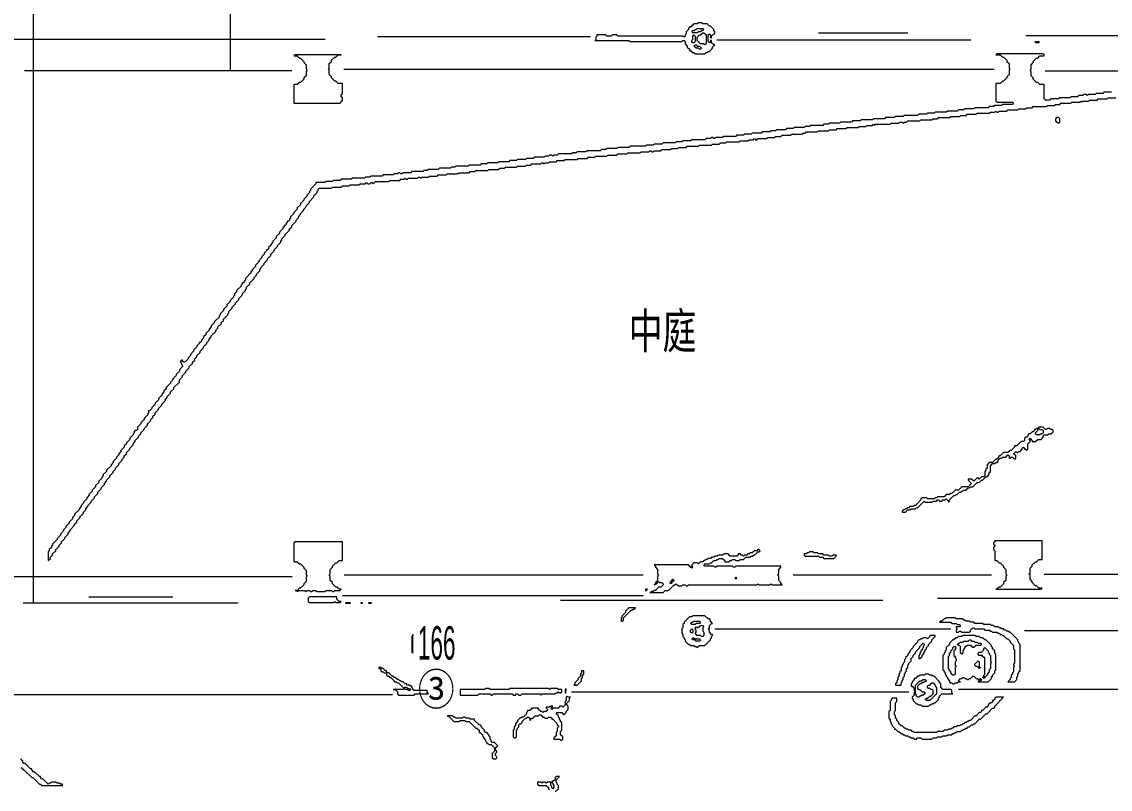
# Model space of a CAD drawing. Header units: millimetres. Extents: x 1 to 419, y 0 to 297.
# Drawn here: x 164.9 to 251.4, y 128.3 to 189.3 of the extents above; entities that cross this region are included whole.
import ezdxf

# ---------------------------------------------------------------- set-up
doc = ezdxf.new("R2010")
doc.units = ezdxf.units.MM
for name, color, linetype, lineweight in [('OCR_TEXT', 6, 'Continuous', 0), ('TRACE_CURVE', 6, 'Continuous', 0), ('TRACE_STRAIGHT', 5, 'Continuous', 0), ('TRACE_TEXT_SYMBOL', 6, 'Continuous', 0)]:
    doc.layers.add(name, color=color, linetype=linetype, lineweight=lineweight)
doc.styles.add('wqy-unicode', font='wqy-unicode.lff')

msp = doc.modelspace()

# ---------------------------------------------------------------- linework, layer by layer
at = {"layer": 'TRACE_CURVE', "color": 6}
for points in [[(242.406, 186.796), (242.318, 186.708), (242.668, 186.708), (242.844, 186.533), (242.931, 186.533), (243.194, 186.271), (243.194, 186.183), (243.369, 186.008), (243.369, 185.658), (243.457, 185.57), (243.369, 185.482), (243.369, 185.132), (243.194, 184.957), (243.194, 184.869), (242.931, 184.607), (242.844, 184.607), (242.668, 184.432), (242.318, 184.432), (242.318, 183.03), (242.406, 182.943), (243.632, 182.943), (243.719, 182.855), (243.632, 182.768), (242.844, 182.768), (242.756, 182.68), (242.231, 182.68), (242.143, 182.592), (241.793, 182.592), (241.705, 182.505), (240.654, 182.505), (240.567, 182.417), (239.866, 182.417), (239.778, 182.33), (239.341, 182.33), (239.253, 182.242), (238.465, 182.242), (238.377, 182.155), (237.502, 182.155), (237.414, 182.067), (236.889, 182.067), (236.801, 181.979), (236.188, 181.979), (236.1, 181.892), (235.049, 181.892), (234.962, 181.804), (234.349, 181.804), (234.261, 181.717), (233.561, 181.717), (233.473, 181.629), (232.597, 181.629), (232.51, 181.542), (231.634, 181.542), (231.546, 181.454), (230.933, 181.454), (230.846, 181.366), (229.97, 181.366), (229.883, 181.279), (229.094, 181.279), (229.007, 181.191), (228.657, 181.191), (228.569, 181.104), (227.606, 181.104), (227.518, 181.016), (227.168, 181.016)], [(246.697, 183.205), (246.609, 183.118), (246.259, 183.118), (246.171, 183.205), (246.171, 184.344), (245.821, 184.344), (245.646, 184.519), (245.558, 184.519), (245.296, 184.782), (245.296, 184.869), (245.121, 185.045), (245.121, 185.395), (245.033, 185.482), (245.121, 185.57), (245.121, 185.92), (245.296, 186.095), (245.296, 186.183), (245.558, 186.446), (245.646, 186.446), (245.821, 186.621), (246.171, 186.621), (246.171, 186.708), (246.084, 186.796), (242.406, 186.796)], [(251.513, 183.731), (250.9, 183.731), (250.813, 183.643), (250.287, 183.643), (250.2, 183.556), (249.674, 183.556), (249.587, 183.468), (249.499, 183.556), (249.324, 183.556), (249.237, 183.468), (248.886, 183.468), (248.799, 183.381), (248.273, 183.381), (248.186, 183.293), (247.397, 183.293), (247.31, 183.205), (246.697, 183.205)], [(227.255, 180.578), (228.131, 180.578), (228.219, 180.666), (229.007, 180.666), (229.094, 180.753), (229.62, 180.753), (229.707, 180.841), (230.408, 180.841), (230.496, 180.929), (231.371, 180.929), (231.459, 181.016), (231.984, 181.016), (232.072, 181.104), (232.51, 181.104), (232.597, 181.191), (232.685, 181.104), (232.773, 181.191), (233.911, 181.191), (233.999, 181.279), (234.612, 181.279), (234.699, 181.366), (234.874, 181.366), (234.962, 181.279), (235.049, 181.366), (235.225, 181.366), (235.312, 181.454), (236.276, 181.454), (236.363, 181.542), (237.239, 181.542), (237.326, 181.629), (237.677, 181.629), (237.764, 181.717), (238.64, 181.717), (238.728, 181.804), (239.428, 181.804), (239.516, 181.892), (239.954, 181.892), (240.041, 181.979), (240.742, 181.979), (240.829, 182.067), (241.793, 182.067), (241.88, 182.155), (242.231, 182.155), (242.318, 182.242), (242.406, 182.155), (242.493, 182.155), (242.581, 182.242), (243.194, 182.242), (243.281, 182.33), (244.07, 182.33), (244.157, 182.417), (244.683, 182.417), (244.77, 182.505), (245.208, 182.505), (245.296, 182.592), (246.347, 182.592), (246.434, 182.68), (246.96, 182.68), (247.047, 182.768), (247.397, 182.768), (247.485, 182.855), (248.273, 182.855), (248.361, 182.943), (248.974, 182.943)], [(248.974, 182.943), (249.061, 183.03), (249.149, 182.943), (249.237, 183.03), (249.674, 183.03), (249.762, 183.118), (250.375, 183.118), (250.463, 183.205), (251.163, 183.205), (251.251, 183.293), (251.864, 183.293)], [(227.168, 181.016), (227.08, 180.929), (226.292, 180.929), (226.204, 180.841), (225.679, 180.841), (225.591, 180.753), (224.891, 180.753), (224.803, 180.666), (224.453, 180.666), (224.365, 180.578), (223.752, 180.578), (223.665, 180.491), (222.964, 180.491), (222.877, 180.403), (222.351, 180.403), (222.264, 180.316), (221.738, 180.316), (221.651, 180.228), (220.687, 180.228), (220.6, 180.14), (220.074, 180.14), (219.987, 180.053), (219.899, 180.053), (219.812, 180.14), (219.724, 180.14), (219.636, 180.053), (219.286, 180.053), (219.199, 179.965), (218.148, 179.965), (218.06, 179.878), (217.447, 179.878), (217.359, 179.79), (216.922, 179.79), (216.834, 179.703), (215.871, 179.703), (215.783, 179.615), (215.17, 179.615), (215.083, 179.527), (214.557, 179.527), (214.47, 179.44), (213.243, 179.44), (213.156, 179.352), (212.28, 179.352), (212.193, 179.265), (211.404, 179.265), (211.317, 179.177), (210.967, 179.177), (210.879, 179.089), (209.828, 179.089), (209.74, 179.002), (209.04, 179.002), (208.952, 178.914), (208.69, 178.914), (208.602, 178.827), (207.551, 178.827), (207.464, 178.739), (207.201, 178.739), (207.113, 178.652), (207.026, 178.739), (206.851, 178.739), (206.763, 178.652), (206.5, 178.652), (206.413, 178.564), (205.624, 178.564)], [(206.5, 178.126), (206.763, 178.126), (206.851, 178.214), (207.376, 178.214), (207.464, 178.301), (207.989, 178.301), (208.077, 178.389), (209.04, 178.389), (209.127, 178.476), (209.828, 178.476), (209.916, 178.564), (210.441, 178.564), (210.529, 178.652), (211.404, 178.652), (211.492, 178.739), (212.193, 178.739), (212.28, 178.827), (212.981, 178.827), (213.068, 178.914), (214.032, 178.914), (214.119, 179.002), (214.732, 179.002), (214.82, 179.089), (214.907, 179.089), (214.995, 179.002), (215.083, 179.002), (215.17, 179.089), (215.696, 179.089), (215.783, 179.177), (216.484, 179.177), (216.571, 179.265), (217.009, 179.265), (217.097, 179.352), (217.71, 179.352), (217.797, 179.44), (218.673, 179.44), (218.761, 179.527), (219.724, 179.527), (219.812, 179.615), (220.337, 179.615), (220.425, 179.703), (220.862, 179.703), (220.95, 179.79), (221.913, 179.79), (222.001, 179.878), (222.614, 179.878), (222.701, 179.965), (223.052, 179.965), (223.139, 180.053), (223.227, 179.965), (223.315, 179.965), (223.402, 180.053), (224.103, 180.053), (224.19, 180.14), (224.716, 180.14), (224.803, 180.228), (225.241, 180.228), (225.329, 180.316), (226.029, 180.316), (226.117, 180.403), (226.905, 180.403), (226.993, 180.491), (227.168, 180.491), (227.255, 180.578)], [(205.624, 178.564), (205.537, 178.476), (205.011, 178.476), (204.924, 178.389), (204.311, 178.389), (204.223, 178.301), (203.698, 178.301), (203.61, 178.214), (202.822, 178.214), (202.735, 178.126), (201.946, 178.126), (201.859, 178.039), (201.421, 178.039), (201.333, 177.951), (200.458, 177.951), (200.37, 177.863), (199.407, 177.863), (199.319, 177.776), (199.056, 177.776), (198.969, 177.688), (198.093, 177.688), (198.006, 177.601), (197.217, 177.601), (197.13, 177.513), (196.867, 177.513), (196.779, 177.426), (195.904, 177.426), (195.816, 177.338), (195.203, 177.338), (195.116, 177.25), (195.028, 177.25), (194.94, 177.338), (194.853, 177.338), (194.765, 177.25), (194.503, 177.25), (194.415, 177.163), (193.627, 177.163), (193.539, 177.075), (192.664, 177.075), (192.576, 176.988), (192.226, 176.988), (192.138, 176.9), (191.175, 176.9), (191.087, 176.813), (190.299, 176.813), (190.211, 176.725), (189.686, 176.725), (189.598, 176.637), (189.073, 176.637), (188.985, 176.55), (188.285, 176.55), (188.285, 176.462), (187.847, 176.024), (187.847, 175.937), (187.759, 175.849), (187.759, 175.762), (187.584, 175.587), (187.584, 175.499), (187.321, 175.236), (187.321, 175.149), (187.059, 174.886), (187.059, 174.798), (186.796, 174.536), (186.796, 174.448)], [(188.46, 175.937), (188.46, 176.024), (188.548, 176.112), (189.511, 176.112), (189.598, 176.2), (190.299, 176.2), (190.387, 176.287), (190.912, 176.287), (191, 176.375), (191.7, 176.375), (191.788, 176.462), (192.226, 176.462), (192.313, 176.55), (192.401, 176.462), (192.576, 176.462), (192.664, 176.55), (192.751, 176.55), (192.839, 176.462), (193.014, 176.637), (194.065, 176.637), (194.152, 176.725), (194.94, 176.725), (195.028, 176.813), (195.291, 176.813), (195.378, 176.9), (195.466, 176.813), (195.553, 176.813), (195.641, 176.9), (196.342, 176.9), (196.429, 176.988), (196.517, 176.988), (196.604, 176.9), (196.692, 176.988), (197.217, 176.988), (197.305, 177.075), (197.918, 177.075), (198.006, 177.163), (198.619, 177.163), (198.706, 177.25), (199.494, 177.25), (199.582, 177.338), (199.669, 177.25), (199.757, 177.338), (200.458, 177.338), (200.545, 177.426), (200.895, 177.426), (200.983, 177.513), (201.946, 177.513), (202.034, 177.601), (202.822, 177.601), (202.91, 177.688), (203.26, 177.688), (203.348, 177.776), (204.223, 177.776), (204.311, 177.863), (204.924, 177.863), (205.011, 177.951), (205.362, 177.951), (205.449, 178.039), (206.15, 178.039), (206.238, 178.126), (206.325, 178.126), (206.413, 178.039), (206.5, 178.126)], [(180.929, 165.691), (181.279, 166.041), (181.279, 166.128), (181.366, 166.216), (181.366, 166.304), (181.629, 166.566), (181.629, 166.654), (181.892, 166.917), (181.892, 167.004), (182.155, 167.267), (182.155, 167.355), (182.417, 167.617), (182.417, 167.705), (182.68, 167.968), (182.68, 168.055), (182.768, 168.143), (182.768, 168.23), (183.03, 168.493), (183.03, 168.581), (183.381, 168.931), (183.381, 169.018), (183.556, 169.194), (183.556, 169.281), (183.818, 169.544), (183.818, 169.631), (183.906, 169.719), (183.906, 169.807), (184.169, 170.069), (184.169, 170.157), (184.432, 170.42), (184.432, 170.507), (184.694, 170.77), (184.694, 170.857), (184.957, 171.12), (184.957, 171.208), (185.22, 171.471), (185.22, 171.558), (185.482, 171.821), (185.482, 171.908), (185.57, 171.996), (185.57, 172.084), (185.833, 172.346), (185.833, 172.434), (186.183, 172.784), (186.183, 172.872), (186.358, 173.047), (186.358, 173.134), (186.708, 173.485), (186.708, 173.572), (186.884, 173.747), (186.884, 173.835), (187.059, 174.01), (187.059, 174.098), (187.321, 174.36), (187.321, 174.448), (187.497, 174.623), (187.497, 174.711), (187.759, 174.973), (187.759, 175.061), (188.11, 175.411), (188.11, 175.499), (188.372, 175.762), (188.372, 175.849), (188.46, 175.937)], [(186.796, 174.448), (186.533, 174.185), (186.533, 174.098), (186.271, 173.835), (186.271, 173.747), (186.183, 173.66), (186.183, 173.572), (186.095, 173.485), (186.008, 173.485), (186.008, 173.397), (185.92, 173.31), (185.92, 173.222), (185.833, 173.134), (185.745, 173.134), (185.745, 173.047), (185.658, 172.959), (185.658, 172.872), (185.395, 172.609), (185.395, 172.521), (185.132, 172.259), (185.132, 172.171), (184.869, 171.908), (184.869, 171.821), (184.694, 171.646), (184.694, 171.558), (184.519, 171.383), (184.519, 171.295), (184.432, 171.208), (184.344, 171.208), (184.344, 171.12), (184.169, 170.945), (184.169, 170.857), (183.994, 170.682), (183.994, 170.595), (183.731, 170.332), (183.731, 170.244), (183.468, 169.982), (183.468, 169.894), (183.205, 169.631), (183.205, 169.544), (183.118, 169.456), (183.118, 169.369), (182.68, 168.931), (182.68, 168.843), (182.592, 168.756), (182.592, 168.668), (182.505, 168.581), (182.417, 168.581), (182.417, 168.493), (182.33, 168.405), (182.33, 168.318), (181.979, 167.968), (181.979, 167.88), (181.804, 167.705), (181.804, 167.617), (181.717, 167.53), (181.717, 167.442), (181.454, 167.179), (181.454, 167.092), (181.191, 166.829), (181.191, 166.742), (180.929, 166.479), (180.929, 166.391), (180.666, 166.128)], [(180.666, 166.128), (180.666, 166.041), (180.578, 165.953), (180.578, 165.866), (180.228, 165.515), (180.228, 165.428), (179.965, 165.165), (179.965, 165.078), (179.79, 164.902), (179.79, 164.815), (179.527, 164.552), (179.527, 164.465), (179.352, 164.289), (179.352, 164.202), (179.177, 164.027), (179.177, 163.939), (179.089, 163.852), (179.002, 163.852), (179.002, 163.764), (178.827, 163.589), (178.827, 163.501), (178.564, 163.239), (178.564, 163.151), (178.301, 162.888), (178.301, 162.801), (178.126, 162.626), (178.126, 162.538), (177.863, 162.275), (177.776, 162.275), (177.688, 162.363), (177.688, 162.45), (177.601, 162.45), (177.513, 162.363), (177.513, 162.275), (177.601, 162.188), (177.601, 162.1), (177.688, 162.012), (177.688, 161.925), (177.426, 161.662), (177.426, 161.575), (177.163, 161.312), (177.163, 161.224), (176.9, 160.962), (176.9, 160.874), (176.725, 160.699), (176.725, 160.611), (176.375, 160.261), (176.375, 160.173), (176.2, 159.998), (176.2, 159.911), (176.024, 159.736), (176.024, 159.648), (175.762, 159.385), (175.762, 159.298), (175.499, 159.035), (175.499, 158.947), (175.236, 158.685), (175.236, 158.597), (175.061, 158.422), (174.973, 158.422), (174.973, 158.247), (174.886, 158.159), (174.886, 158.072), (174.623, 157.809)], [(173.485, 155.357), (173.485, 155.444), (173.747, 155.707), (173.747, 155.795), (173.923, 155.97), (173.923, 156.057), (174.185, 156.32), (174.185, 156.408), (174.36, 156.583), (174.36, 156.67), (174.623, 156.933), (174.623, 157.021), (174.886, 157.283), (174.886, 157.371), (175.149, 157.634), (175.149, 157.721), (175.324, 157.896), (175.324, 157.984), (175.499, 158.159), (175.499, 158.247), (175.762, 158.51), (175.762, 158.597), (176.024, 158.86), (176.024, 158.947), (176.287, 159.21), (176.287, 159.298), (176.462, 159.473), (176.462, 159.56), (176.725, 159.823), (176.725, 159.911), (176.988, 160.173), (176.988, 160.261), (177.426, 160.699), (177.426, 160.874), (177.688, 161.137), (177.688, 161.224), (177.951, 161.487), (177.951, 161.575), (178.214, 161.837), (178.214, 161.925), (178.476, 162.188), (178.476, 162.275), (178.652, 162.45), (178.652, 162.538), (178.827, 162.713), (178.827, 162.801), (179.089, 163.063), (179.089, 163.151), (179.352, 163.414), (179.352, 163.501), (179.615, 163.764), (179.615, 163.852), (179.79, 164.027), (179.79, 164.114), (179.965, 164.289), (179.965, 164.377), (180.316, 164.727), (180.316, 164.815), (180.491, 164.99), (180.491, 165.078), (180.753, 165.34), (180.753, 165.428), (180.929, 165.603), (180.929, 165.691)], [(174.623, 157.809), (174.623, 157.721), (174.36, 157.459), (174.36, 157.371), (174.098, 157.108), (174.098, 156.933), (174.01, 156.846), (173.923, 156.846), (173.835, 156.758), (173.835, 156.67), (173.747, 156.583), (173.747, 156.495), (173.485, 156.233), (173.485, 156.145), (173.222, 155.882), (173.222, 155.795), (173.047, 155.62), (173.047, 155.532), (172.784, 155.269), (172.784, 155.182), (172.609, 155.007), (172.609, 154.919), (172.434, 154.744), (172.434, 154.656), (172.171, 154.394), (172.171, 154.306), (171.996, 154.131), (171.996, 154.043), (171.646, 153.693), (171.646, 153.605), (171.383, 153.343), (171.383, 153.255), (171.295, 153.167), (171.295, 153.08), (171.033, 152.817), (171.033, 152.73), (170.77, 152.467), (170.77, 152.379), (170.507, 152.117), (170.507, 152.029), (170.244, 151.766), (170.244, 151.679), (170.069, 151.504), (170.069, 151.416), (169.807, 151.153), (169.807, 151.066), (169.631, 150.891), (169.631, 150.803), (169.456, 150.628), (169.456, 150.54), (169.106, 150.19), (169.106, 150.102), (168.931, 149.927), (168.931, 149.84), (168.668, 149.577), (168.668, 149.489), (168.405, 149.227), (168.405, 149.139), (168.23, 148.964), (168.23, 148.876), (167.968, 148.614), (167.968, 148.526), (167.705, 148.263), (167.705, 148.176)], [(167.705, 148.176), (167.355, 147.825), (167.355, 147.738), (167.267, 147.65), (167.267, 147.563), (167.092, 147.388), (167.092, 147.3), (167.004, 147.212), (167.004, 146.512), (167.179, 146.687), (167.179, 146.775), (167.355, 146.95), (167.355, 147.037), (167.617, 147.3), (167.617, 147.388), (167.88, 147.65), (167.88, 147.738), (168.055, 147.913), (168.055, 148.001), (168.318, 148.263), (168.318, 148.351), (168.581, 148.614), (168.581, 148.701), (168.756, 148.876), (168.756, 148.964), (169.106, 149.314), (169.106, 149.402), (169.281, 149.577), (169.281, 149.665), (169.544, 149.927), (169.544, 150.015), (169.807, 150.278), (169.807, 150.365), (169.982, 150.54), (169.982, 150.628), (170.157, 150.803), (170.157, 150.891), (170.42, 151.153), (170.42, 151.241), (170.682, 151.504), (170.682, 151.591), (170.945, 151.854), (170.945, 151.941), (171.208, 152.204), (171.208, 152.292), (171.471, 152.554), (171.471, 152.642), (171.646, 152.817), (171.646, 152.905), (171.908, 153.167), (171.908, 153.255), (172.171, 153.518), (172.171, 153.605), (172.346, 153.781), (172.346, 153.868), (172.609, 154.131), (172.609, 154.218), (172.872, 154.481), (172.872, 154.569), (173.047, 154.744), (173.047, 154.831), (173.222, 155.007), (173.222, 155.094), (173.485, 155.357)]]:
    msp.add_lwpolyline(points, dxfattribs=at)
at = {"layer": 'TRACE_STRAIGHT', "color": 5}
for p, q in [((181.454, 201.946), (181.454, 185.461)), ((165.806, 197.044), (165.806, 143.096)), ((155.444, 187.947), (189.022, 187.947)), ((193.178, 188.166), (210.091, 188.166)), ((220.147, 187.906), (240.337, 187.906)), ((228.219, 188.46), (235.312, 188.46)), ((244.707, 188.254), (271.647, 188.254)), ((165.117, 185.461), (186.358, 185.461)), ((190.499, 185.559), (242.196, 185.559)), ((246.249, 185.448), (267.158, 185.448)), ((190.538, 145.38), (214.285, 145.38)), ((226.204, 145.373), (241.968, 145.373)), ((246.157, 145.429), (266.669, 145.429)), ((164.108, 145.247), (186.389, 145.247)), ((170.244, 143.622), (176.9, 143.622)), ((190.403, 143.736), (214.284, 143.736)), ((165.02, 143.162), (182.1, 143.162)), ((207.727, 143.355), (233.338, 143.355)), ((237.693, 143.524), (269.378, 143.524)), ((219.985, 141.084), (238.729, 141.084)), ((244.597, 140.961), (277.875, 140.961)), ((136.568, 135.856), (194.361, 135.856)), ((208.59, 136.086), (235.4, 136.086)), ((239.341, 136.294), (267.814, 136.294))]:
    msp.add_line(p, q, dxfattribs=at)
at = {"layer": 'TRACE_TEXT_SYMBOL', "color": 6}
for points in [[(218.673, 189.248), (218.585, 189.161), (218.323, 189.161), (218.235, 189.073), (218.148, 189.073), (218.148, 188.985), (218.06, 188.898), (217.972, 188.898), (217.885, 188.81), (217.885, 188.723), (217.71, 188.548), (217.71, 188.372), (217.622, 188.285), (217.622, 188.197), (217.535, 188.11), (217.447, 188.197), (212.28, 188.197), (212.193, 188.285), (211.842, 188.285), (211.755, 188.197), (211.404, 188.197), (211.317, 188.285), (210.616, 188.285), (210.616, 188.197), (210.529, 188.11), (210.529, 187.934), (210.441, 187.847), (213.156, 187.847), (213.243, 187.759), (217.359, 187.759), (217.447, 187.847), (217.535, 187.847), (217.622, 187.759), (217.622, 187.584), (217.797, 187.409), (217.797, 187.321), (217.972, 187.146), (217.972, 187.059), (218.06, 187.059), (218.148, 186.971), (218.148, 186.884), (218.323, 186.884), (218.41, 186.796), (219.199, 186.796), (219.286, 186.884), (219.374, 186.884), (219.461, 186.971), (219.549, 186.971), (219.812, 187.234), (219.812, 187.321), (219.987, 187.497), (219.899, 187.497), (219.724, 187.672), (219.724, 187.847), (219.636, 187.847), (219.636, 187.759), (219.549, 187.672), (219.461, 187.759), (219.461, 188.285), (219.549, 188.372), (219.636, 188.285), (219.636, 188.11), (219.724, 188.022), (219.724, 188.197)], [(219.724, 188.197), (219.899, 188.372), (219.987, 188.372), (219.987, 188.548), (219.899, 188.635), (219.899, 188.723), (219.636, 188.985), (219.549, 188.985), (219.374, 189.161), (219.023, 189.161), (218.936, 189.248), (218.673, 189.248)], [(245.734, 157.108), (245.646, 157.021), (245.558, 157.021), (245.471, 156.933), (245.383, 156.933), (245.383, 156.846), (245.296, 156.758), (245.208, 156.758), (245.033, 156.583), (244.945, 156.583), (244.858, 156.495), (244.858, 156.408), (244.77, 156.32), (244.683, 156.32), (244.595, 156.233), (244.595, 156.057), (244.507, 155.97), (244.332, 155.97), (243.982, 155.62), (243.807, 155.62), (243.807, 155.532), (243.544, 155.269), (243.457, 155.269), (243.281, 155.094), (242.931, 155.094), (242.668, 154.831), (242.581, 154.831), (242.493, 154.744), (242.493, 154.656), (242.406, 154.569), (242.318, 154.569), (242.055, 154.306), (241.793, 154.306), (241.618, 154.131), (241.618, 153.868), (241.53, 153.781), (241.53, 153.693), (241.442, 153.605), (241.442, 153.255), (241.355, 153.167), (241.18, 153.167), (241.005, 152.992), (240.917, 153.08), (240.829, 153.08), (240.567, 152.817), (240.392, 152.992), (240.129, 152.992), (240.129, 152.905), (240.392, 152.642), (240.129, 152.379), (239.603, 152.379), (239.341, 152.117), (239.078, 152.117), (238.815, 151.854), (238.728, 151.854), (238.64, 151.766), (238.377, 151.766), (238.202, 151.591), (237.677, 151.591), (237.589, 151.504), (237.502, 151.504), (237.414, 151.416), (236.889, 151.416), (236.801, 151.504)], [(242.055, 154.218), (242.231, 154.218), (242.318, 154.306), (242.406, 154.306), (242.493, 154.394), (242.493, 154.481), (242.668, 154.656), (242.756, 154.656), (242.844, 154.744), (243.106, 154.744), (243.281, 154.919), (243.369, 154.831), (243.369, 154.656), (243.457, 154.656), (243.544, 154.744), (243.632, 154.744), (243.807, 154.569), (243.894, 154.656), (243.894, 154.831), (243.719, 155.007), (243.894, 155.182), (243.982, 155.094), (244.07, 155.094), (244.157, 155.182), (244.245, 155.182), (244.42, 155.357), (244.42, 155.444), (244.507, 155.532), (244.595, 155.444), (244.595, 155.357), (244.683, 155.357), (244.77, 155.269), (244.858, 155.357), (244.858, 155.795), (245.033, 155.97), (245.033, 156.057), (245.121, 156.145), (245.208, 156.057), (245.208, 155.97), (245.471, 155.97), (245.646, 156.145), (245.909, 156.145), (246.084, 156.32), (246.084, 156.408), (246.171, 156.495), (246.434, 156.495), (246.522, 156.583), (246.697, 156.583), (246.872, 156.758), (246.872, 156.846), (246.784, 156.933), (246.697, 156.933), (246.609, 157.021), (246.434, 157.021), (246.347, 156.933), (246.259, 156.933), (246.084, 157.108), (245.734, 157.108)], [(236.801, 151.504), (236.451, 151.504), (236.363, 151.416), (236.363, 151.328), (235.925, 150.891), (235.838, 150.891), (235.75, 150.803), (235.487, 150.803), (235.4, 150.715), (235.312, 150.715), (235.225, 150.628), (235.137, 150.628), (235.049, 150.54), (234.962, 150.54), (234.874, 150.453), (234.874, 150.365), (235.137, 150.365), (235.312, 150.54), (235.487, 150.54), (235.575, 150.628), (235.925, 150.628), (236.013, 150.715), (236.1, 150.715), (236.626, 151.241), (236.713, 151.153), (237.239, 151.153), (237.326, 151.241), (237.589, 151.241), (237.677, 151.328), (237.764, 151.328), (237.852, 151.241), (238.027, 151.241), (238.115, 151.328), (238.29, 151.328), (238.377, 151.416), (238.552, 151.241), (238.552, 151.153), (238.64, 151.241), (238.64, 151.328), (238.99, 151.679), (239.078, 151.679), (239.165, 151.766), (239.253, 151.766), (239.428, 151.941), (239.516, 151.941), (239.603, 152.029), (239.691, 152.029), (239.778, 152.117), (239.954, 152.117), (240.129, 152.292), (240.216, 152.292), (240.304, 152.379), (240.479, 152.379), (240.829, 152.73), (241.005, 152.73), (241.18, 152.905), (241.267, 152.905), (241.53, 153.167), (241.618, 153.167), (241.793, 153.343), (241.793, 153.518), (241.88, 153.605), (241.88, 154.043), (242.055, 154.218)], [(223.402, 147.388), (223.315, 147.3), (223.139, 147.3), (222.964, 147.125), (222.789, 147.125), (222.701, 147.037), (222.614, 147.037), (222.526, 146.95), (222.351, 146.95), (222.264, 146.862), (222.176, 146.95), (222.088, 146.95), (222.001, 147.037), (221.826, 147.037), (221.826, 146.95), (221.738, 146.862), (221.213, 146.862), (221.038, 147.037), (220.687, 147.037), (220.6, 146.95), (220.249, 146.95), (220.162, 146.862), (219.987, 146.862), (219.899, 146.775), (219.724, 146.775), (219.636, 146.687), (219.461, 146.687), (219.374, 146.599), (219.286, 146.599), (219.199, 146.512), (219.111, 146.512), (219.023, 146.424), (218.848, 146.424), (218.673, 146.249), (218.585, 146.337), (218.323, 146.337), (218.148, 146.162), (218.148, 146.074), (218.06, 145.986), (217.885, 146.162), (215.17, 146.162), (215.258, 146.074), (215.258, 145.986), (215.433, 145.811), (215.433, 145.461), (215.52, 145.373), (215.433, 145.286), (215.433, 144.935), (215.258, 144.76), (215.258, 144.673), (215.17, 144.585), (215.258, 144.673), (215.345, 144.673), (215.52, 144.848), (215.608, 144.76), (215.783, 144.76), (215.871, 144.673), (215.871, 144.585), (215.696, 144.41), (215.52, 144.41), (215.258, 144.147), (215.17, 144.147), (215.083, 144.06), (214.995, 144.06)], [(222.439, 146.775), (222.789, 146.775), (222.877, 146.862), (222.964, 146.862), (223.052, 146.95), (223.139, 146.95), (223.402, 147.212), (223.49, 147.212), (223.577, 147.3), (223.49, 147.388), (223.402, 147.388)], [(214.995, 144.06), (214.907, 143.972), (214.82, 143.972), (215.871, 143.972), (216.046, 144.147), (216.309, 144.147), (216.746, 144.585), (216.834, 144.585), (216.922, 144.673), (217.097, 144.498), (217.359, 144.498), (217.447, 144.585), (217.622, 144.585), (217.71, 144.498), (217.797, 144.498), (217.885, 144.585), (223.315, 144.585), (223.402, 144.673), (223.49, 144.585), (224.365, 144.585), (224.453, 144.673), (224.541, 144.585), (225.329, 144.585), (225.241, 144.673), (225.241, 144.76), (225.066, 144.935), (225.066, 145.286), (224.978, 145.373), (225.066, 145.461), (225.066, 145.811), (225.241, 145.986), (225.241, 146.074), (221.651, 146.074), (221.563, 145.986), (221.475, 145.986), (221.388, 146.074), (220.162, 146.074), (220.074, 145.986), (219.987, 145.986), (219.899, 146.074), (219.199, 146.074), (219.111, 146.162), (219.199, 146.249), (219.549, 146.249), (219.636, 146.337), (219.724, 146.337), (219.899, 146.512), (220.074, 146.512), (220.162, 146.599), (220.249, 146.599), (220.337, 146.687), (220.6, 146.687), (220.775, 146.512), (220.775, 146.424), (221.125, 146.424), (221.213, 146.512), (221.3, 146.512), (221.388, 146.599), (221.563, 146.599), (221.651, 146.512), (221.913, 146.512), (222.001, 146.599), (222.264, 146.599), (222.439, 146.775)], [(238.377, 141.958), (238.29, 141.87), (238.202, 141.87), (238.027, 141.695), (237.939, 141.695), (237.852, 141.608), (238.728, 141.608), (238.815, 141.52), (239.165, 141.52), (239.253, 141.433), (239.428, 141.433), (239.516, 141.345), (239.428, 141.257), (239.165, 141.257), (239.165, 141.17), (239.253, 141.082), (239.165, 140.995), (239.165, 140.82), (239.341, 140.82), (239.428, 140.907), (239.516, 140.907), (239.603, 140.82), (240.216, 140.82), (240.304, 140.907), (240.304, 140.995), (240.479, 141.17), (240.567, 141.17), (240.654, 141.082), (241.355, 141.082), (241.442, 140.995), (241.793, 140.995), (241.88, 140.907), (241.968, 140.907), (242.055, 140.82), (242.406, 140.82), (242.493, 140.732), (242.581, 140.732), (242.668, 140.644), (242.756, 140.644), (242.844, 140.557), (242.931, 140.557), (243.194, 140.294), (243.281, 140.294), (243.457, 140.119), (243.457, 140.031), (243.719, 139.769), (243.719, 139.506), (243.807, 139.418), (243.807, 138.367), (243.719, 138.28), (243.719, 138.192), (243.807, 138.105), (243.719, 138.017), (243.719, 137.667), (243.632, 137.579), (243.632, 137.492), (243.544, 137.404), (243.544, 137.229), (243.457, 137.141), (243.457, 137.054), (243.281, 136.879), (243.807, 136.879), (243.982, 137.054), (243.982, 137.229)], [(243.982, 137.229), (244.07, 137.317), (244.07, 137.492), (244.157, 137.579), (244.157, 137.667), (244.245, 137.754), (244.245, 139.856), (244.157, 139.944), (244.157, 140.031), (244.07, 140.119), (244.07, 140.206), (243.457, 140.82), (243.369, 140.82), (243.281, 140.907), (243.194, 140.907), (243.106, 140.995), (243.019, 140.995), (242.931, 141.082), (242.756, 141.082), (242.668, 141.17), (242.581, 141.17), (242.493, 141.257), (242.231, 141.257), (242.143, 141.345), (241.968, 141.345), (241.88, 141.433), (241.355, 141.433), (241.267, 141.52), (240.654, 141.52), (240.567, 141.608), (240.304, 141.608), (240.216, 141.695), (239.954, 141.695), (239.866, 141.783), (239.778, 141.783), (239.691, 141.87), (239.165, 141.87), (239.078, 141.958), (238.377, 141.958)], [(237.064, 140.557), (237.064, 140.469), (236.889, 140.294), (236.801, 140.382), (236.538, 140.382), (236.451, 140.294), (236.363, 140.294), (236.276, 140.206), (236.188, 140.206), (236.1, 140.119), (236.1, 140.031), (235.75, 139.681), (235.75, 139.593), (235.487, 139.331), (235.487, 139.243), (235.312, 139.068), (235.312, 138.98), (235.137, 138.805), (235.137, 138.718), (235.049, 138.63), (235.049, 138.455), (234.962, 138.367), (234.962, 138.28), (234.874, 138.192), (234.874, 138.105), (234.787, 138.017), (234.787, 137.754), (234.699, 137.667), (234.699, 137.579), (234.612, 137.492), (234.612, 137.317), (234.524, 137.229), (234.524, 137.054), (234.436, 136.966), (234.436, 136.791), (234.349, 136.704), (234.349, 136.616), (234.787, 136.616), (234.787, 136.791), (234.874, 136.879), (234.874, 136.966), (234.962, 137.054), (234.962, 137.229), (235.049, 137.317), (235.049, 137.492), (235.137, 137.579), (235.137, 137.667), (235.225, 137.754), (235.225, 137.93), (235.312, 138.017), (235.312, 138.192), (235.4, 138.28), (235.4, 138.367), (235.575, 138.543), (235.575, 138.718), (235.75, 138.893), (235.75, 138.98), (235.925, 139.156), (235.925, 139.243), (236.276, 139.593), (236.276, 139.681), (236.538, 139.944), (236.626, 139.856), (236.626, 139.769)], [(236.626, 139.769), (236.538, 139.681), (236.538, 139.593), (236.451, 139.506), (236.451, 139.418), (236.363, 139.331), (236.363, 139.243), (236.276, 139.156), (236.276, 139.068), (236.188, 138.98), (236.188, 138.718), (236.276, 138.718), (236.451, 138.893), (236.451, 138.98), (236.626, 139.156), (236.626, 139.243), (236.713, 139.331), (236.713, 139.418), (236.801, 139.506), (236.801, 139.593), (236.976, 139.769), (236.976, 139.856), (237.239, 140.119), (237.239, 140.206), (237.502, 140.469), (237.502, 140.557), (237.064, 140.557)], [(239.691, 140.557), (239.603, 140.469), (239.341, 140.469), (239.253, 140.382), (239.165, 140.382), (238.99, 140.206), (238.903, 140.206), (238.64, 139.944), (238.64, 139.856), (238.377, 139.593), (238.377, 139.418), (238.29, 139.331), (238.29, 139.243), (238.202, 139.156), (238.202, 139.068), (238.115, 138.98), (238.115, 137.842), (238.202, 137.754), (238.202, 137.667), (238.29, 137.579), (238.29, 137.492), (238.377, 137.404), (238.377, 137.317), (238.465, 137.229), (238.465, 137.141), (238.64, 136.966), (238.64, 136.879), (238.728, 136.791), (238.815, 136.791), (238.903, 136.704), (238.99, 136.704), (239.078, 136.791), (239.253, 136.791), (239.341, 136.879), (239.516, 136.879), (239.428, 136.879), (239.341, 136.966), (239.516, 137.141), (239.603, 137.141), (239.691, 137.229), (239.778, 137.229), (239.866, 137.141), (239.954, 137.141), (240.041, 137.054), (240.129, 137.054), (240.216, 137.141), (240.304, 137.141), (240.479, 137.317), (240.567, 137.317), (240.742, 137.141), (240.829, 137.141), (241.005, 136.966), (240.917, 136.879), (241.705, 136.879), (241.968, 137.141), (241.968, 137.229), (242.055, 137.317), (242.055, 137.404), (242.231, 137.579), (242.231, 137.754), (242.318, 137.842), (242.318, 139.068), (242.231, 139.156), (242.231, 139.331)], [(242.231, 139.331), (242.055, 139.506), (242.055, 139.593), (241.968, 139.681), (241.968, 139.769), (241.53, 140.206), (241.442, 140.206), (241.267, 140.382), (241.092, 140.382), (241.005, 140.469), (240.742, 140.469), (240.654, 140.557), (239.691, 140.557)], [(208.252, 135.74), (208.164, 135.653), (208.164, 135.39), (208.077, 135.302), (208.077, 135.04), (207.901, 134.864), (207.814, 134.952), (207.639, 134.952), (207.639, 134.864), (207.551, 134.777), (207.113, 134.777), (207.026, 134.864), (207.113, 134.952), (206.938, 134.952), (206.851, 134.864), (206.588, 134.864), (206.588, 134.777), (206.675, 134.689), (206.675, 134.602), (206.588, 134.514), (206.413, 134.514), (206.325, 134.427), (206.238, 134.514), (206.15, 134.514), (205.975, 134.689), (205.975, 134.777), (205.449, 134.777), (205.274, 134.602), (205.099, 134.602), (205.099, 134.514), (205.011, 134.427), (205.011, 134.339), (204.749, 134.076), (204.661, 134.076), (204.574, 133.989), (204.486, 133.989), (204.311, 133.814), (204.311, 133.726), (204.136, 133.551), (204.136, 133.376), (204.048, 133.288), (204.048, 133.113), (203.961, 133.025), (203.961, 132.5), (204.048, 132.412), (204.136, 132.412), (204.223, 132.5), (204.223, 133.025), (204.311, 133.113), (204.311, 133.201), (204.398, 133.288), (204.398, 133.463), (204.486, 133.551), (204.574, 133.551), (204.661, 133.638), (204.661, 133.726), (204.924, 133.989), (205.011, 133.989), (205.099, 134.076), (205.187, 134.076), (205.274, 133.989), (205.274, 133.814), (205.449, 133.989), (205.537, 133.989)], [(205.537, 133.989), (205.712, 134.164), (205.975, 134.164), (206.062, 134.251), (206.15, 134.251), (206.325, 134.076), (206.413, 134.076), (206.5, 133.989), (206.675, 133.989), (206.763, 134.076), (206.938, 134.076), (207.026, 133.989), (207.026, 133.901), (207.113, 133.901), (207.464, 133.551), (207.464, 133.463), (207.551, 133.376), (207.551, 133.288), (207.464, 133.201), (207.464, 132.938), (207.376, 132.85), (207.376, 132.588), (207.201, 132.412), (207.201, 132.325), (207.639, 132.325), (207.726, 132.237), (207.814, 132.237), (207.901, 132.325), (207.901, 132.5), (207.726, 132.675), (207.726, 132.938), (207.814, 133.025), (207.814, 133.638), (207.726, 133.726), (207.726, 133.814), (207.639, 133.901), (207.639, 133.989), (207.551, 134.076), (207.551, 134.164), (207.376, 134.339), (207.464, 134.427), (207.814, 134.427), (207.989, 134.251), (208.164, 134.427), (208.164, 134.514), (208.339, 134.689), (208.339, 134.952), (208.164, 135.127), (208.427, 135.39), (208.427, 135.565), (208.514, 135.653), (208.339, 135.653), (208.252, 135.74)], [(234.436, 135.302), (234.436, 135.565), (234.086, 135.565), (233.999, 135.477), (233.999, 135.39), (233.911, 135.302), (233.911, 134.602), (233.823, 134.514), (233.823, 133.989), (233.911, 133.901), (233.911, 133.726), (233.999, 133.638), (233.999, 133.551), (234.086, 133.463), (234.086, 133.376), (234.261, 133.201), (234.261, 133.113), (234.349, 133.113), (234.524, 132.938), (234.612, 132.938), (234.787, 132.763), (234.874, 132.763), (234.962, 132.675), (235.049, 132.675), (235.137, 132.588), (235.312, 132.588), (235.4, 132.5), (235.487, 132.5), (235.575, 132.412), (235.75, 132.412), (235.838, 132.325), (236.013, 132.325), (236.1, 132.412), (236.363, 132.412), (236.451, 132.325), (237.239, 132.325), (237.326, 132.412), (237.589, 132.412), (237.677, 132.5), (238.027, 132.5), (238.115, 132.588), (238.377, 132.588), (238.465, 132.675), (238.815, 132.675), (238.903, 132.763), (238.99, 132.763), (239.078, 132.85), (239.165, 132.85), (239.253, 132.938), (239.516, 132.938), (239.603, 133.025), (239.691, 133.025), (239.778, 133.113), (239.866, 133.113), (239.954, 133.201), (240.041, 133.201), (240.129, 133.288), (240.216, 133.288), (240.392, 133.463), (240.479, 133.463), (240.567, 133.551), (240.654, 133.551), (241.005, 133.901), (241.092, 133.901)], [(242.318, 135.653), (242.231, 135.565), (242.231, 135.477), (242.143, 135.39), (242.055, 135.39), (242.055, 135.302), (241.968, 135.215), (241.88, 135.215), (241.705, 135.04), (241.705, 134.952), (241.618, 134.864), (241.53, 134.864), (241.267, 134.602), (241.18, 134.602), (241.18, 134.514), (241.092, 134.427), (241.005, 134.427), (240.742, 134.164), (240.654, 134.164), (240.304, 133.814), (240.216, 133.814), (240.129, 133.726), (240.041, 133.726), (239.954, 133.638), (239.866, 133.638), (239.778, 133.551), (239.691, 133.551), (239.603, 133.463), (239.516, 133.463), (239.428, 133.376), (239.253, 133.376), (239.165, 133.288), (238.99, 133.288), (238.903, 133.201), (238.815, 133.201), (238.728, 133.113), (238.552, 133.113), (238.465, 133.025), (238.202, 133.025), (238.115, 132.938), (237.677, 132.938), (237.589, 132.85), (235.838, 132.85), (235.75, 132.938), (235.662, 132.938), (235.575, 133.025), (235.4, 133.025), (235.312, 133.113), (235.225, 133.113), (235.137, 133.201), (235.049, 133.201), (234.874, 133.376), (234.787, 133.376), (234.612, 133.551), (234.612, 133.638), (234.436, 133.814), (234.436, 133.901), (234.349, 133.989), (234.349, 134.164), (234.261, 134.251), (234.261, 134.514), (234.349, 134.602), (234.349, 135.215), (234.436, 135.302)], [(241.092, 133.901), (241.53, 134.339), (241.618, 134.339), (242.055, 134.777), (242.143, 134.777), (242.231, 134.864), (242.231, 134.952), (242.931, 135.653), (242.318, 135.653)], [(198.706, 134.164), (198.794, 134.164), (199.232, 133.726), (199.669, 133.726), (199.757, 133.814), (200.107, 133.814), (200.195, 133.726), (200.458, 133.726), (200.983, 133.201), (201.071, 133.201), (201.246, 133.025), (201.246, 132.85), (201.333, 132.85), (201.509, 132.675), (201.509, 132.588), (201.596, 132.5), (201.596, 132.412), (201.771, 132.237), (201.771, 132.15), (201.859, 132.062), (201.859, 131.974), (201.946, 131.974), (202.034, 131.887), (202.209, 131.887), (202.472, 131.624), (202.472, 131.361), (202.297, 131.186), (202.297, 130.836), (202.384, 130.748), (202.559, 130.748), (202.647, 130.836), (202.647, 130.924), (202.559, 131.011), (202.559, 131.186), (202.647, 131.274), (202.647, 131.361), (202.559, 131.449), (202.559, 131.624), (202.735, 131.799), (202.472, 132.062), (202.297, 132.062), (202.209, 132.15), (202.209, 132.237), (202.122, 132.325), (202.122, 132.5), (202.034, 132.588), (202.034, 132.675), (201.859, 132.85), (201.771, 132.85), (201.684, 132.938), (201.684, 133.025), (201.421, 133.288), (201.421, 133.376), (201.333, 133.463), (201.246, 133.463), (200.895, 133.814), (200.895, 133.901), (200.545, 133.901), (200.458, 133.989), (200.195, 133.989), (200.107, 134.076), (200.02, 134.076), (199.932, 133.989), (199.407, 133.989)], [(199.407, 133.989), (199.319, 134.076), (199.232, 134.076), (199.144, 134.164), (198.706, 134.164)], [(165.953, 129.698), (165.866, 129.698), (165.691, 129.873), (165.691, 129.96), (165.603, 129.96), (165.165, 130.398), (165.078, 130.398), (164.99, 130.486), (164.99, 130.573), (164.815, 130.748)], [(164.815, 130.048), (164.902, 130.048), (164.99, 129.96), (164.99, 129.873), (165.078, 129.873), (165.691, 129.26), (165.778, 129.26), (166.304, 128.734), (166.391, 128.734), (166.479, 128.647), (168.143, 128.647), (168.143, 128.734), (167.968, 128.734), (167.88, 128.822), (167.705, 128.822), (167.617, 128.909), (167.267, 128.909), (167.179, 128.822), (167.092, 128.822), (167.004, 128.734), (166.566, 129.172), (166.479, 129.172), (166.391, 129.26), (166.391, 129.347), (166.304, 129.347), (165.953, 129.698)], [(207.376, 129.347), (207.288, 129.26), (207.288, 129.085), (207.201, 128.997), (207.113, 128.997), (207.026, 128.909), (206.675, 128.909), (206.588, 128.822), (206.5, 128.909), (206.325, 128.909), (206.238, 128.822), (206.15, 128.909), (205.887, 128.909), (205.887, 128.734), (205.975, 128.647), (206.588, 128.647), (206.763, 128.472), (206.763, 128.384), (206.851, 128.296)], [(207.288, 128.121), (207.551, 128.384), (207.551, 128.647), (207.464, 128.734), (207.464, 128.822), (207.376, 128.909), (207.376, 129.085), (207.639, 129.347), (207.376, 129.347)]]:
    msp.add_lwpolyline(points, dxfattribs=at)
for points in [[(218.498, 188.723), (218.585, 188.81), (219.023, 188.81), (219.111, 188.723), (219.023, 188.635), (218.936, 188.635), (218.848, 188.548), (218.673, 188.548), (218.585, 188.46), (218.235, 188.46), (218.148, 188.548), (218.235, 188.635), (218.323, 188.635), (218.41, 188.723)], [(218.235, 188.197), (218.323, 188.285), (218.41, 188.197), (218.41, 187.759), (218.323, 187.672), (218.235, 187.672), (218.148, 187.759), (218.148, 187.847), (218.235, 187.934)], [(219.023, 188.46), (219.111, 188.46), (219.286, 188.285), (219.286, 187.584), (219.199, 187.497), (219.111, 187.584), (218.848, 187.584), (218.585, 187.847), (218.585, 188.11), (218.761, 188.285), (218.848, 188.285)], [(245.471, 187.759), (245.734, 187.759), (245.734, 187.672), (245.471, 187.672)], [(218.323, 187.409), (218.41, 187.497), (218.498, 187.497), (218.585, 187.409), (218.761, 187.409), (218.936, 187.234), (218.848, 187.146), (218.761, 187.146), (218.673, 187.234), (218.498, 187.234)], [(186.621, 186.708), (186.533, 186.621), (186.796, 186.621), (186.971, 186.446), (187.059, 186.446), (187.321, 186.183), (187.321, 186.095), (187.497, 185.92), (187.497, 185.57), (187.584, 185.482), (187.497, 185.395), (187.497, 185.045), (187.321, 184.869), (187.321, 184.782), (187.059, 184.519), (186.971, 184.519), (186.796, 184.344), (186.533, 184.344), (186.533, 182.855), (190.211, 182.855), (190.299, 182.943), (190.299, 183.03), (190.387, 183.118), (190.387, 183.293), (190.299, 183.381), (190.299, 183.556), (190.387, 183.643), (190.387, 184.432), (190.036, 184.432), (189.861, 184.607), (189.774, 184.607), (189.511, 184.869), (189.511, 184.957), (189.336, 185.132), (189.336, 185.482), (189.248, 185.57), (189.336, 185.658), (189.336, 186.008), (189.511, 186.183), (189.511, 186.271), (189.774, 186.533), (189.861, 186.533), (190.036, 186.708), (190.299, 186.708)], [(247.135, 181.717), (247.047, 181.629), (247.047, 181.454), (247.135, 181.366), (247.222, 181.366), (247.31, 181.279), (247.397, 181.366), (247.397, 181.629), (247.31, 181.717)], [(245.646, 156.933), (245.734, 157.021), (245.821, 156.933), (245.996, 156.933), (246.084, 156.846), (246.084, 156.67), (245.996, 156.583), (245.909, 156.583), (245.821, 156.495), (245.558, 156.495), (245.471, 156.583), (245.471, 156.67), (245.646, 156.846)], [(244.945, 156.145), (245.033, 156.233), (245.121, 156.145), (245.033, 156.057)], [(186.621, 148.001), (186.533, 147.913), (186.533, 146.424), (186.796, 146.424), (186.971, 146.249), (187.059, 146.249), (187.321, 145.986), (187.321, 145.899), (187.497, 145.724), (187.497, 145.373), (187.584, 145.286), (187.497, 145.198), (187.497, 144.848), (187.321, 144.673), (187.321, 144.585), (187.059, 144.322), (186.971, 144.322), (186.796, 144.147), (186.621, 144.147), (186.708, 144.147), (186.796, 144.06), (186.884, 144.147), (187.409, 144.147), (187.497, 144.06), (187.584, 144.147), (187.759, 144.147), (187.847, 144.06), (187.934, 144.06), (188.022, 144.147), (188.285, 144.147), (188.372, 144.06), (188.985, 144.06), (189.073, 144.147), (189.511, 144.147), (189.598, 144.06), (189.686, 144.06), (189.774, 144.147), (190.211, 144.147), (190.299, 144.235), (190.124, 144.235), (189.949, 144.41), (189.861, 144.41), (189.598, 144.673), (189.598, 144.76), (189.423, 144.935), (189.423, 145.286), (189.336, 145.373), (189.423, 145.461), (189.423, 145.811), (189.598, 145.986), (189.598, 146.074), (189.861, 146.337), (189.949, 146.337), (190.124, 146.512), (190.387, 146.512), (190.387, 148.001)], [(242.231, 148.088), (242.231, 148.001), (242.143, 147.913), (242.143, 147.825), (242.231, 147.738), (242.231, 147.65), (242.143, 147.563), (242.143, 147.388), (242.231, 147.3), (242.231, 146.512), (242.406, 146.512), (242.581, 146.337), (242.668, 146.337), (242.931, 146.074), (242.931, 145.986), (243.106, 145.811), (243.106, 145.461), (243.194, 145.373), (243.106, 145.286), (243.106, 144.935), (242.931, 144.76), (242.931, 144.673), (242.668, 144.41), (242.581, 144.41), (242.406, 144.235), (242.318, 144.235), (245.909, 144.235), (245.996, 144.322), (245.734, 144.322), (245.558, 144.498), (245.471, 144.498), (245.208, 144.76), (245.208, 144.848), (245.033, 145.023), (245.033, 145.373), (244.945, 145.461), (245.033, 145.549), (245.033, 145.899), (245.208, 146.074), (245.208, 146.162), (245.471, 146.424), (245.558, 146.424), (245.734, 146.599), (245.996, 146.599), (245.996, 148.088)], [(227.518, 147.212), (227.431, 147.125), (227.343, 147.125), (227.255, 147.037), (227.08, 147.037), (227.08, 146.95), (227.168, 146.862), (228.219, 146.862), (228.306, 146.775), (228.569, 146.775), (228.657, 146.687), (229.445, 146.687), (229.62, 146.862), (229.62, 146.95), (229.357, 146.95), (229.27, 146.862), (229.094, 146.862), (229.007, 146.95), (228.657, 146.95), (228.569, 147.037), (228.219, 147.037), (228.131, 147.125), (227.868, 147.125), (227.781, 147.212)], [(218.06, 145.986), (218.148, 146.074), (218.235, 145.986), (218.148, 145.899)], [(216.396, 144.76), (216.484, 144.848), (216.571, 144.76), (216.484, 144.673)], [(216.484, 144.848), (216.571, 144.935), (216.659, 144.848), (216.571, 144.76)], [(216.571, 144.935), (216.659, 145.023), (216.746, 144.935), (216.659, 144.848)], [(221.563, 145.111), (221.651, 145.198), (221.738, 145.111), (221.651, 145.023)], [(187.759, 143.622), (187.672, 143.534), (187.672, 143.272), (187.759, 143.184), (189.686, 143.184), (189.774, 143.272), (189.861, 143.184), (190.211, 143.184), (190.299, 143.272), (190.124, 143.272), (189.949, 143.447), (189.949, 143.622)], [(214.47, 144.235), (214.47, 144.147), (214.557, 144.147), (214.645, 144.235)], [(190.649, 143.184), (191, 143.184), (191, 143.096), (190.649, 143.096)], [(191.875, 143.184), (191.963, 143.184), (191.963, 143.096), (191.875, 143.096)], [(192.488, 143.184), (192.664, 143.184), (192.664, 143.096), (192.488, 143.096)], [(213.156, 142.746), (212.893, 142.483), (212.893, 142.396), (212.63, 142.133), (212.63, 142.046), (212.543, 141.958), (212.543, 141.695), (212.63, 141.695), (212.718, 141.783), (212.718, 141.958), (213.331, 142.571), (213.419, 142.571), (213.506, 142.659), (213.594, 142.659), (213.681, 142.746)], [(218.235, 142.133), (218.148, 142.046), (217.972, 142.046), (217.535, 141.608), (217.535, 141.52), (217.447, 141.433), (217.447, 141.17), (217.359, 141.082), (217.359, 140.732), (217.447, 140.644), (217.447, 140.469), (217.535, 140.382), (217.535, 140.294), (217.622, 140.206), (217.622, 140.119), (217.885, 139.856), (217.972, 139.856), (218.06, 139.769), (218.323, 139.769), (218.41, 139.681), (218.498, 139.681), (218.585, 139.593), (218.761, 139.769), (219.199, 139.769), (219.636, 140.206), (219.636, 140.294), (219.724, 140.382), (219.724, 140.469), (219.812, 140.557), (219.812, 140.644), (219.724, 140.644), (219.549, 140.82), (219.549, 140.995), (219.461, 141.082), (219.549, 141.17), (219.549, 141.345), (219.724, 141.52), (219.812, 141.52), (219.636, 141.695), (219.636, 141.783), (219.549, 141.87), (219.461, 141.87), (219.199, 142.133)], [(218.235, 141.608), (218.323, 141.695), (218.761, 141.695), (218.848, 141.608), (218.761, 141.52), (218.498, 141.52), (218.41, 141.433), (218.148, 141.433), (218.06, 141.52), (218.148, 141.608)], [(218.06, 140.995), (218.148, 141.082), (218.235, 140.995), (218.235, 140.82), (218.148, 140.732), (218.06, 140.82)], [(218.761, 141.257), (218.848, 141.345), (219.023, 141.345), (219.111, 141.257), (219.023, 141.17), (219.023, 140.907), (219.111, 140.82), (219.111, 140.557), (219.023, 140.469), (218.936, 140.469), (218.848, 140.557), (218.585, 140.557), (218.41, 140.732), (218.498, 140.82), (218.498, 140.995), (218.41, 141.082), (218.41, 141.17), (218.498, 141.257), (218.585, 141.17), (218.673, 141.257)], [(195.991, 140.644), (195.991, 140.557), (195.904, 140.469), (195.904, 139.243), (195.991, 139.156)], [(218.148, 140.294), (218.235, 140.382), (218.323, 140.382), (218.41, 140.294), (218.323, 140.206), (218.235, 140.206)], [(218.41, 140.206), (218.498, 140.294), (218.761, 140.294), (218.848, 140.206), (218.761, 140.119), (218.498, 140.119)], [(240.129, 140.119), (240.216, 140.206), (240.304, 140.206), (240.392, 140.119), (240.567, 140.119), (240.654, 140.031), (240.829, 140.031), (240.917, 139.944), (241.092, 139.944), (241.18, 139.856), (241.092, 139.769), (240.742, 139.769), (240.567, 139.593), (240.479, 139.593), (240.392, 139.681), (240.392, 139.769), (240.041, 139.769), (239.954, 139.681), (239.866, 139.681), (239.866, 139.593), (239.778, 139.506), (239.778, 139.418), (239.691, 139.331), (239.691, 139.156), (239.603, 139.068), (239.516, 139.156), (239.516, 139.681), (239.428, 139.769), (239.341, 139.769), (239.253, 139.856), (239.341, 139.944), (239.428, 139.944), (239.516, 140.031), (239.691, 140.031), (239.778, 140.119)], [(238.903, 139.593), (238.99, 139.681), (239.078, 139.681), (239.165, 139.593), (239.078, 139.506), (239.078, 139.418), (238.99, 139.331), (238.99, 138.98), (239.078, 138.893), (239.078, 138.805), (239.165, 138.718), (239.165, 138.543), (239.078, 138.455), (239.078, 138.192), (239.165, 138.105), (239.078, 138.017), (239.078, 137.492), (238.99, 137.404), (238.903, 137.404), (238.728, 137.579), (238.728, 137.667), (238.64, 137.754), (238.64, 137.842), (238.552, 137.93), (238.552, 138.893), (238.64, 138.98), (238.64, 139.156), (238.728, 139.243), (238.728, 139.331), (238.903, 139.506)], [(241.355, 139.506), (241.442, 139.593), (241.705, 139.331), (241.705, 139.243), (241.793, 139.156), (241.793, 139.068), (241.88, 138.98), (241.88, 138.543), (241.968, 138.455), (241.88, 138.367), (241.88, 137.93), (241.793, 137.842), (241.793, 137.667), (241.618, 137.492), (241.618, 137.404), (241.442, 137.229), (241.355, 137.317), (241.355, 137.404), (241.442, 137.492), (241.442, 138.805), (241.355, 138.805), (241.267, 138.893), (241.267, 138.98), (241.005, 138.98), (240.917, 139.068), (240.917, 139.156), (241.005, 139.243), (241.18, 139.243), (241.355, 139.418)], [(240.917, 138.543), (241.005, 138.455), (241.005, 138.105), (240.917, 138.017), (240.829, 138.105), (240.742, 138.105), (240.654, 138.192), (240.654, 138.28)], [(193.277, 138.017), (193.277, 137.93), (193.364, 137.93), (193.452, 137.842), (193.452, 137.754), (193.539, 137.667), (193.627, 137.667), (193.714, 137.579), (193.802, 137.579), (193.89, 137.492), (193.89, 137.404), (193.977, 137.317), (194.065, 137.317), (194.152, 137.229), (194.24, 137.229), (194.503, 136.966), (194.503, 136.879), (194.678, 136.879), (194.765, 136.791), (194.853, 136.791), (195.291, 136.353), (195.203, 136.266), (194.415, 136.266), (194.59, 136.266), (194.765, 136.09), (194.765, 135.915), (194.853, 135.828), (196.079, 135.828), (196.166, 135.915), (197.217, 135.915), (197.13, 136.003), (197.13, 136.178), (196.079, 136.178), (195.991, 136.266), (195.991, 136.353), (195.904, 136.441), (195.904, 136.528), (195.816, 136.528), (195.729, 136.616), (195.553, 136.616), (195.466, 136.704), (195.378, 136.704), (195.203, 136.879), (195.116, 136.879), (195.028, 136.966), (194.94, 136.966), (194.853, 137.054), (194.765, 137.054), (194.59, 137.229), (194.503, 137.229), (194.415, 137.317), (194.327, 137.317), (194.065, 137.579), (193.977, 137.579), (193.89, 137.667), (193.89, 137.754), (193.802, 137.754), (193.627, 137.93), (193.539, 137.93), (193.452, 138.017)], [(209.39, 137.754), (209.39, 137.579), (209.303, 137.492), (209.303, 137.317), (209.127, 137.141), (209.127, 137.054), (208.865, 136.791), (208.865, 136.704), (208.777, 136.616), (209.04, 136.616), (209.39, 136.966), (209.39, 137.141), (209.478, 137.229), (209.478, 137.404), (209.565, 137.492), (209.565, 137.754)], [(240.917, 138.017), (241.005, 138.105), (241.092, 138.017), (241.005, 137.93)], [(236.713, 137.492), (236.626, 137.404), (236.276, 137.404), (236.188, 137.317), (236.1, 137.317), (235.925, 137.141), (235.838, 137.141), (235.838, 137.054), (235.662, 136.879), (235.662, 136.791), (235.575, 136.704), (235.575, 136.528), (235.662, 136.528), (235.838, 136.353), (235.838, 136.178), (235.925, 136.09), (235.838, 136.003), (235.838, 135.828), (235.662, 135.653), (235.662, 135.565), (235.75, 135.477), (235.75, 135.39), (236.013, 135.127), (236.1, 135.127), (236.188, 135.04), (236.363, 135.04), (236.451, 134.952), (236.976, 134.952), (237.064, 135.04), (237.151, 135.04), (237.239, 135.127), (237.326, 135.127), (237.414, 135.215), (237.502, 135.215), (237.764, 135.477), (237.764, 135.565), (237.852, 135.653), (237.852, 135.74), (238.027, 135.915), (238.903, 135.915), (238.815, 136.003), (238.815, 136.178), (238.728, 136.266), (238.115, 136.266), (237.939, 136.441), (237.939, 136.704), (237.852, 136.791), (237.852, 136.879), (237.414, 137.317), (237.326, 137.317), (237.239, 137.404), (237.064, 137.404), (236.976, 137.492)], [(236.451, 136.966), (236.538, 137.054), (236.713, 137.054), (236.801, 136.966), (236.713, 136.879), (236.626, 136.879), (236.538, 136.791), (236.451, 136.791), (236.363, 136.704), (236.276, 136.704), (236.1, 136.528), (236.1, 136.353), (236.188, 136.266), (236.276, 136.266), (236.451, 136.09), (236.626, 136.09), (236.713, 136.003), (236.538, 135.828), (236.451, 135.828), (236.363, 135.74), (236.276, 135.74), (236.188, 135.653), (236.1, 135.653), (236.013, 135.74), (236.013, 135.828), (235.925, 135.915), (235.925, 136.178), (235.838, 136.266), (235.925, 136.353), (235.925, 136.616), (236.276, 136.966)], [(237.239, 136.791), (237.326, 136.791), (237.502, 136.616), (237.502, 136.528), (237.589, 136.441), (237.589, 135.915), (237.064, 135.39), (236.801, 135.39), (236.713, 135.477), (236.801, 135.565), (236.889, 135.565), (237.064, 135.74), (237.151, 135.74), (237.326, 135.915), (237.326, 136.178), (237.239, 136.266), (237.151, 136.266), (237.064, 136.353), (236.976, 136.353), (236.889, 136.441), (236.889, 136.528), (236.976, 136.616), (237.064, 136.616)], [(241.005, 137.054), (241.092, 137.141), (241.18, 137.054), (241.092, 136.966)], [(241.267, 137.229), (241.355, 137.317), (241.442, 137.229), (241.355, 137.141)], [(195.291, 136.353), (195.378, 136.441), (195.466, 136.441), (195.553, 136.353), (195.466, 136.266), (195.378, 136.266)], [(195.553, 136.266), (195.641, 136.353), (195.729, 136.353), (195.816, 136.266), (195.729, 136.178), (195.641, 136.178)], [(201.771, 136.353), (201.684, 136.266), (199.757, 136.266), (199.757, 135.828), (201.158, 135.828), (201.246, 135.915), (202.122, 135.915), (202.209, 135.828), (202.297, 135.828), (202.384, 135.915), (203.873, 135.915), (203.961, 135.828), (204.136, 135.828), (204.223, 135.915), (204.311, 135.915), (204.398, 135.828), (204.574, 135.828), (204.661, 135.915), (206.062, 135.915), (206.15, 135.828), (206.238, 135.915), (207.288, 135.915), (207.376, 136.003), (207.464, 136.003), (207.551, 136.09), (207.639, 136.003), (207.726, 136.003), (207.814, 136.09), (207.814, 136.266), (207.551, 136.266), (207.464, 136.353), (206.938, 136.353), (206.851, 136.266), (206.763, 136.353), (203.698, 136.353), (203.61, 136.266), (202.122, 136.266), (202.034, 136.353)], [(208.164, 136.353), (208.077, 136.266), (208.077, 136.003), (208.164, 136.003), (208.077, 136.09), (208.164, 136.178)], [(206.938, 134.777), (207.026, 134.864), (207.113, 134.777), (207.026, 134.689)], [(206.938, 128.822), (207.026, 128.909), (207.113, 128.822), (207.113, 128.734), (207.201, 128.647), (207.201, 128.472), (207.113, 128.384), (207.026, 128.472), (207.026, 128.559), (206.938, 128.647)]]:
    msp.add_lwpolyline(points, close=True, dxfattribs=at)

# ---------------------------------------------------------------- texts
at = {"layer": 'OCR_TEXT', "color": 6, "style": 'wqy-unicode'}
for s, height, width, p in [('中庭', 2.8006, 0.706138, (213.13, 163.364)), ('166', 2.664, 0.504352, (196.378, 138.64)), ('③', 2.527, 0.852214, (196.373, 135.022))]:
    msp.add_text(s, height=height, dxfattribs=dict(at, width=width)).set_placement(p)

doc.saveas('drawing.dxf')
